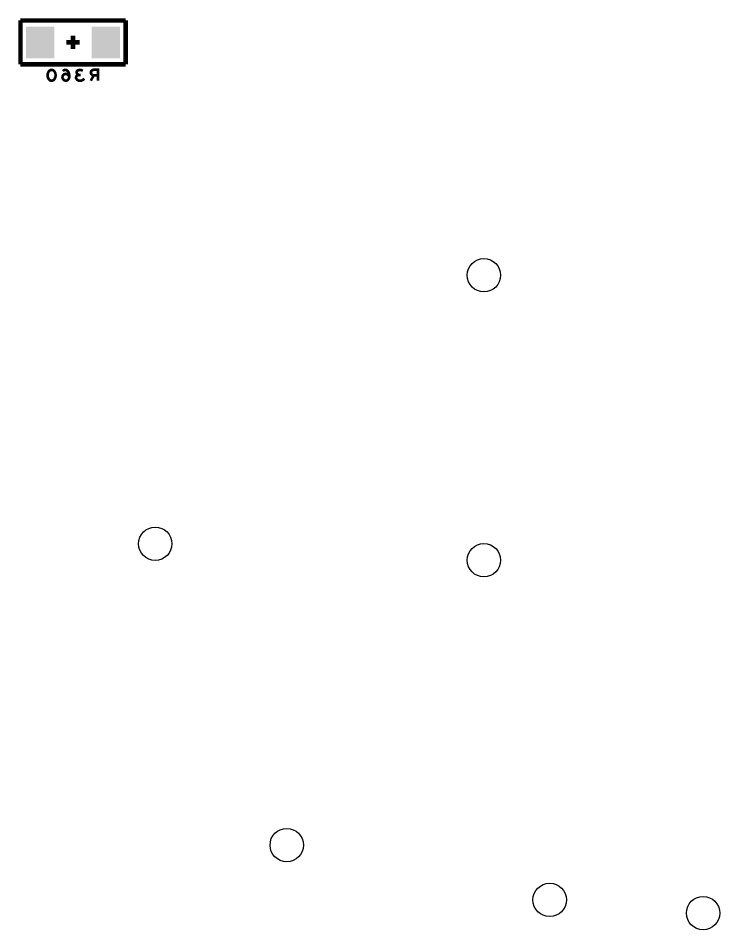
# Model space of a CAD drawing. Extents: x 0 to 200, y -10 to 130.
# Drawn here: x 28.75 to 60.76, y 38.64 to 80.23 of the extents above; entities that cross this region are included whole.
import ezdxf

# ---------------------------------------------------------------- set-up
doc = ezdxf.new("R2010")
doc.units = 0
doc.layers.get('0').update_dxf_attribs({"linetype": 'CONTINUOUS'})
doc.layers.add('MASK_BOTTOM_ART', color=6, linetype='CONTINUOUS')
doc.layers.add('SILK_BOTTOM_ART', color=5, linetype='CONTINUOUS')

# ---------------------------------------------------------------- blocks, each defined once
blk = doc.blocks.new('ROUND_572')
blk.add_circle((0, 0), 0.762)
blk = doc.blocks.new('RECTANGLE_580')
blk.add_solid([(0.64515, 0.7239), (0.64515, -0.7239), (-0.64515, 0.7239), (-0.64515, -0.7239)])

msp = doc.modelspace()

# ---------------------------------------------------------------- linework, layer by layer
at = {"layer": 'SILK_BOTTOM_ART'}
for points, const_width in [([(28.85, 80.125), (33.65, 80.125)], 0.2032), ([(28.85, 78.125), (28.85, 80.125)], 0.2032), ([(33.65, 80.125), (33.65, 78.125)], 0.2032), ([(31.25, 79.425), (31.25, 78.825)], 0.2032), ([(31.55, 79.125), (30.95, 79.125)], 0.2032), ([(33.65, 78.125), (28.85, 78.125)], 0.2032), ([(30.2714, 77.8733), (30.3381, 77.8566), (30.3881, 77.815), (30.4214, 77.765), (30.4464, 77.6983), (30.4547, 77.6233), (30.4464, 77.5483), (30.4214, 77.4816), (30.3881, 77.4316), (30.3381, 77.39), (30.2714, 77.3733), (30.2047, 77.39), (30.1547, 77.4316), (30.1214, 77.4816), (30.0964, 77.5483), (30.0881, 77.6233), (30.0964, 77.6983), (30.1214, 77.765), (30.1547, 77.815), (30.2047, 77.8566), (30.2714, 77.8733)], 0.12), ([(31.0821, 77.5816), (31.0238, 77.64), (30.9738, 77.6733), (30.9071, 77.69), (30.8488, 77.6733), (30.8071, 77.64), (30.7738, 77.59), (30.7655, 77.5316), (30.7738, 77.4816), (30.8071, 77.4316), (30.8571, 77.39), (30.9155, 77.3733), (30.9821, 77.39), (31.0405, 77.44), (31.0738, 77.515), (31.0821, 77.5983), (31.0655, 77.7066), (31.0405, 77.765), (30.9988, 77.8233), (30.9405, 77.865), (30.8821, 77.8733), (30.8238, 77.8566), (30.7821, 77.815)], 0.12), ([(31.5179, 77.64), (31.4679, 77.665), (31.4262, 77.7066), (31.4095, 77.7566), (31.4262, 77.8066), (31.4679, 77.8483), (31.5429, 77.8733), (31.6179, 77.865), (31.6929, 77.8316)], 0.12), ([(32.3953, 77.3733), (32.3953, 77.8733), (32.1869, 77.8733), (32.1203, 77.8483), (32.0786, 77.815), (32.0619, 77.7483), (32.0786, 77.6816), (32.1286, 77.64), (32.1869, 77.615), (32.3953, 77.615)], 0.12), ([(31.7595, 77.4733), (31.7095, 77.415), (31.6429, 77.3816), (31.5679, 77.3733), (31.5012, 77.3816), (31.4345, 77.4233), (31.3929, 77.4733), (31.3845, 77.5233), (31.4012, 77.5816), (31.4595, 77.6233), (31.5179, 77.64), (31.5929, 77.64)], 0.12), ([(32.1869, 77.615), (32.0619, 77.3733)], 0.12)]:
    msp.add_lwpolyline(points, dxfattribs=dict(at, const_width=const_width))

# ---------------------------------------------------------------- block references
at = {"layer": 'MASK_BOTTOM_ART'}
for name, p in [('RECTANGLE_580', (29.75, 79.125)), ('RECTANGLE_580', (32.75, 79.125)), ('ROUND_572', (50, 68.5)), ('ROUND_572', (35, 56.25)), ('ROUND_572', (50, 55.5)), ('ROUND_572', (41, 42.5)), ('ROUND_572', (53, 40)), ('ROUND_572', (60, 39.4))]:
    msp.add_blockref(name, p, dxfattribs=at)

doc.saveas('drawing.dxf')
